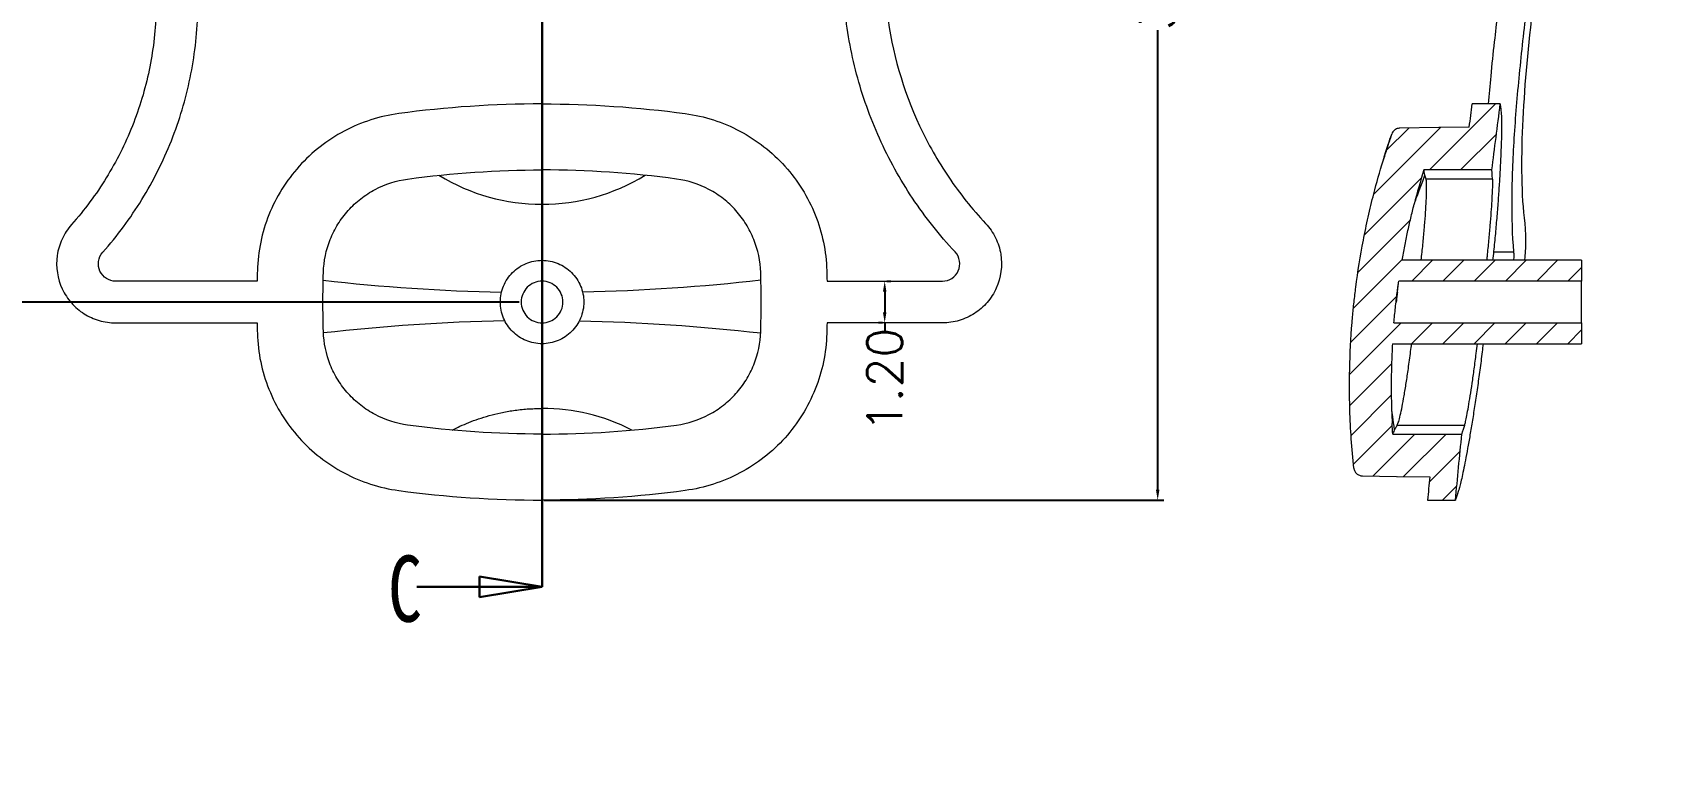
# Model space of a CAD drawing. Header units: inches. Extents: x 1631 to 3663, y 1126 to 1454.
# Drawn here: x 3436.96 to 3483.49, y 1156.67 to 1177.51 of the extents above; entities that cross this region are included whole.
import ezdxf

# ---------------------------------------------------------------- set-up
doc = ezdxf.new("R2010")
doc.units = ezdxf.units.IN
doc.header["$LTSCALE"] = 15
doc.linetypes.add('PHANTOM', pattern=[12.7, 6.35, -1.27, 1.27, -1.27, 1.27, -1.27])
doc.styles.add('SLDTEXTSTYLE0', font='TXT', dxfattribs={"width": 0.75})
doc.styles.get("Standard").update_dxf_attribs({"font": 'txt', "bigfont": 'gbcbig.shx'})
doc.dimstyles.new('1.5', dxfattribs={"dimtxt": 1, "dimasz": 0.3, "dimexe": 0.18, "dimexo": 0.0625, "dimgap": 0.09, "dimtad": 0, "dimzin": 0, "dimdsep": 46, "dimtxsty": 'Standard', "dimcen": 0, "dimclrd": 3, "dimclre": 3, "dimadec": 0, "dimazin": 2, "dimtfac": 1, "dimtofl": 0, "dimtmove": 0, "dimatfit": 3, "dimfxl": 1, "dimtolj": 1, "dimtzin": 0, "dimarcsym": 0})

# ---------------------------------------------------------------- blocks, each defined once
blk = doc.blocks.new('_CLOSED')
at = {"color": 0, "linetype": 'ByBlock', "lineweight": -2}
for p, q in [((-1, 0.166667), (0, 0)), ((-1, 0.166667), (-1, -0.166667)), ((0, 0), (-1, -0.166667)), ((0, 0), (-1, 0))]:
    blk.add_line(p, q, dxfattribs=at)
blk = doc.blocks.new('*D247')
at = {"color": 3, "lineweight": -2}
for p, q in [((3461.58, 1194.946), (3469.5, 1194.946)), ((3469.32, 1194.646), (3469.32, 1181.42)), ((3469.32, 1164.347), (3469.32, 1177.573)), ((3451.68, 1164.047), (3469.5, 1164.047))]:
    blk.add_line(p, q, dxfattribs=at)
at = {"color": 3}
for points in [[(3469.27, 1194.646), (3469.37, 1194.646), (3469.32, 1194.946)], [(3469.27, 1164.347), (3469.37, 1164.347), (3469.32, 1164.047)]]:
    blk.add_solid(points, dxfattribs=at)
at = {"layer": 'Defpoints', "color": 0}
for p in [(3461.518, 1194.946), (3469.32, 1194.946), (3451.618, 1164.047)]:
    blk.add_point(p, dxfattribs=at)
at = {"color": 0, "insert": (3469.32, 1179.496), "char_height": 1, "attachment_point": 5, "rotation": 90}
blk.add_mtext('\\A1;30.90', dxfattribs=at)
blk = doc.blocks.new('*D250')
at = {"color": 3, "lineweight": -2}
for p, q in [((3440.455, 1182.497), (3434.155, 1182.497)), ((3434.335, 1182.197), (3434.335, 1178.045)), ((3434.335, 1170.047), (3434.335, 1174.198)), ((3450.955, 1169.747), (3434.155, 1169.747))]:
    blk.add_line(p, q, dxfattribs=at)
at = {"color": 3}
for points in [[(3434.285, 1182.197), (3434.385, 1182.197), (3434.335, 1182.497)], [(3434.285, 1170.047), (3434.385, 1170.047), (3434.335, 1169.747)]]:
    blk.add_solid(points, dxfattribs=at)
at = {"layer": 'Defpoints', "color": 0}
for p in [(3440.518, 1182.497), (3434.335, 1169.747), (3451.018, 1169.747)]:
    blk.add_point(p, dxfattribs=at)
at = {"color": 0, "insert": (3434.335, 1176.122), "char_height": 1, "attachment_point": 5, "rotation": 90}
blk.add_mtext('\\A1;12.75', dxfattribs=at)
blk = doc.blocks.new('*D259')
at = {"color": 3, "lineweight": -2}
for p, q in [((3461.533, 1170.347), (3461.65, 1170.347)), ((3461.47, 1170.047), (3461.47, 1169.447)), ((3461.408, 1169.147), (3461.29, 1169.147)), ((3461.47, 1169.147), (3461.47, 1168.847))]:
    blk.add_line(p, q, dxfattribs=at)
at = {"color": 3}
for points in [[(3461.42, 1170.047), (3461.52, 1170.047), (3461.47, 1170.347)], [(3461.42, 1169.447), (3461.52, 1169.447), (3461.47, 1169.147)]]:
    blk.add_solid(points, dxfattribs=at)
at = {"layer": 'Defpoints', "color": 0}
for p in [(3461.47, 1170.347), (3461.47, 1169.147), (3461.47, 1169.147)]:
    blk.add_point(p, dxfattribs=at)
at = {"color": 0, "insert": (3461.47, 1167.507), "char_height": 1, "attachment_point": 5, "rotation": 90}
blk.add_mtext('\\A1;1.20', dxfattribs=at)

msp = doc.modelspace()

# ---------------------------------------------------------------- hatches: boundary and pattern name
at = {"linetype": 'Continuous', "lineweight": 0}
h = msp.add_hatch(dxfattribs=at)
h.set_pattern_fill('ANSI31', color=4, scale=0.2, style=0)
h.set_pattern_definition([(45, (-159.7005, 0), (-0.44901281, 0.44901281), [])])
edge = h.paths.add_edge_path(flags=0)
edge.add_spline(control_points=[(3475.533, 1172.86), (3475.476, 1172.638), (3475.369, 1172.194), (3475.183, 1171.299), (3475.075, 1170.623), (3475.017, 1170.171)], knot_values=[0.539206, 0.539206, 0.539206, 0.539206, 0.606223, 0.673232, 0.807254, 0.807254, 0.807254, 0.807254], weights=[1, 1, 1, 1, 1, 1], degree=3, periodic=0)
edge.add_spline(control_points=[(3475.017, 1170.171), (3474.998, 1170.03), (3474.965, 1169.747), (3474.936, 1169.464), (3474.924, 1169.323)], knot_values=[0.455129, 0.455129, 0.455129, 0.455129, 0.49722, 0.539214, 0.539214, 0.539214, 0.539214], weights=[1, 1, 1, 1, 1], degree=3, periodic=0)
edge.add_spline(control_points=[(3474.924, 1169.323), (3474.844, 1168.432), (3474.817, 1167.54), (3474.845, 1166.648)], knot_values=[0, 0, 0, 0, 1, 1, 1, 1], weights=[1, 1, 1, 1], degree=3, periodic=0)
edge.add_spline(control_points=[(3474.845, 1166.648), (3474.862, 1166.087), (3474.9, 1165.528), (3474.96, 1164.97)], knot_values=[0, 0, 0, 0, 1, 1, 1, 1], weights=[1, 1, 1, 1], degree=3, periodic=0)
edge.add_spline(control_points=[(3474.96, 1164.97), (3474.973, 1164.848), (3475.084, 1164.747), (3475.208, 1164.747)], knot_values=[0, 0, 0, 0, 1, 1, 1, 1], weights=[1, 1, 1, 1], degree=3, periodic=0)
edge.add_spline(control_points=[(3475.208, 1164.747), (3475.535, 1164.741), (3475.861, 1164.735), (3476.188, 1164.73)], knot_values=[0, 0, 0, 0, 1, 1, 1, 1], weights=[1, 1, 1, 1], degree=3, periodic=0)
edge.add_ellipse((3475.934, 1194.572), major_axis=(-26916.97, 468.206), ratio=0.001108184, start_angle=90.001644, end_angle=90.0036735)
edge.add_spline(control_points=[(3477.141, 1164.713), (3477.12, 1164.491), (3477.099, 1164.269), (3477.079, 1164.047)], knot_values=[0, 0, 0, 0, 0.006087, 0.006087, 0.006087, 0.006087], weights=[1, 1, 1, 1], degree=3, periodic=0)
edge.add_line((3477.079, 1164.047), (3477.882, 1164.047))
edge.add_spline(control_points=[(3477.882, 1164.047), (3477.94, 1164.669), (3478.001, 1165.302), (3478.066, 1165.947)], knot_values=[0, 0, 0, 0, 1, 1, 1, 1], weights=[1, 1, 1, 1], degree=3, periodic=0)
edge.add_line((3478.066, 1165.947), (3476.08, 1165.947))
edge.add_spline(control_points=[(3476.08, 1165.947), (3476.073, 1166.047), (3476.067, 1166.147), (3476.062, 1166.248)], knot_values=[0.000005, 0.000005, 0.000005, 0.000005, 0.000307, 0.000307, 0.000307, 0.000307], weights=[1, 1, 1, 1], degree=3, periodic=0)
edge.add_spline(control_points=[(3476.062, 1166.248), (3476.055, 1166.393), (3476.049, 1166.539), (3476.044, 1166.685)], knot_values=[0.143555, 0.143555, 0.143555, 0.143555, 0.189547, 0.189547, 0.189547, 0.189547], weights=[1, 1, 1, 1], degree=3, periodic=0)
edge.add_spline(control_points=[(3476.044, 1166.685), (3476.025, 1167.306), (3476.034, 1167.927), (3476.069, 1168.547)], knot_values=[0, 0, 0, 0, 1, 1, 1, 1], weights=[1, 1, 1, 1], degree=3, periodic=0)
edge.add_line((3476.069, 1168.547), (3481.508, 1168.547))
edge.add_line((3481.508, 1168.547), (3481.508, 1169.147))
edge.add_line((3481.508, 1169.147), (3476.113, 1169.147))
edge.add_spline(control_points=[(3476.113, 1169.147), (3476.138, 1169.438), (3476.169, 1169.728), (3476.207, 1170.018)], knot_values=[0, 0, 0, 0, 1, 1, 1, 1], weights=[1, 1, 1, 1], degree=3, periodic=0)
edge.add_spline(control_points=[(3476.207, 1170.018), (3476.221, 1170.128), (3476.236, 1170.237), (3476.252, 1170.347)], knot_values=[0, 0, 0, 0, 1, 1, 1, 1], weights=[1, 1, 1, 1], degree=3, periodic=0)
edge.add_line((3476.252, 1170.347), (3481.508, 1170.347))
edge.add_line((3481.508, 1170.347), (3481.508, 1170.947))
edge.add_line((3481.508, 1170.947), (3476.348, 1170.947))
edge.add_spline(control_points=[(3476.348, 1170.947), (3476.442, 1171.49), (3476.558, 1172.028), (3476.695, 1172.561)], knot_values=[0, 0, 0, 0, 1, 1, 1, 1], weights=[1, 1, 1, 1], degree=3, periodic=0)
edge.add_spline(control_points=[(3476.695, 1172.561), (3476.78, 1172.892), (3476.873, 1173.22), (3476.974, 1173.547)], knot_values=[0, 0, 0, 0, 1, 1, 1, 1], weights=[1, 1, 1, 1], degree=3, periodic=0)
edge.add_line((3476.974, 1173.547), (3478.93, 1173.547))
edge.add_spline(control_points=[(3478.93, 1173.547), (3479.007, 1174.162), (3479.087, 1174.795), (3479.171, 1175.447)], knot_values=[0, 0, 0, 0, 1, 1, 1, 1], weights=[1, 1, 1, 1], degree=3, periodic=0)
edge.add_line((3479.171, 1175.447), (3478.364, 1175.447))
edge.add_spline(control_points=[(3478.364, 1175.447), (3478.336, 1175.225), (3478.307, 1175.003), (3478.279, 1174.782)], knot_values=[0, 0, 0, 0, 0.005914, 0.005914, 0.005914, 0.005914], weights=[1, 1, 1, 1], degree=3, periodic=0)
edge.add_spline(control_points=[(3478.279, 1174.782), (3477.991, 1174.777), (3477.703, 1174.772), (3477.415, 1174.766)], knot_values=[0, 0, 0, 0, 1, 1, 1, 1], weights=[1, 1, 1, 1], degree=3, periodic=0)
edge.add_spline(control_points=[(3477.415, 1174.766), (3477.411, 1174.766), (3477.407, 1174.766), (3477.403, 1174.766)], knot_values=[0, 0, 0, 0, 1, 1, 1, 1], weights=[1, 1, 1, 1], degree=3, periodic=0)
edge.add_spline(control_points=[(3477.403, 1174.766), (3477.03, 1174.76), (3476.658, 1174.753), (3476.285, 1174.747)], knot_values=[0, 0, 0, 0, 1, 1, 1, 1], weights=[1, 1, 1, 1], degree=3, periodic=0)
edge.add_spline(control_points=[(3476.285, 1174.747), (3476.179, 1174.747), (3476.084, 1174.679), (3476.049, 1174.579)], knot_values=[0, 0, 0, 0, 1, 1, 1, 1], weights=[1, 1, 1, 1], degree=3, periodic=0)
edge.add_spline(control_points=[(3476.049, 1174.579), (3476.015, 1174.479), (3475.929, 1174.224), (3475.748, 1173.653), (3475.615, 1173.178), (3475.533, 1172.86)], knot_values=[0.807089, 0.807089, 0.807089, 0.807089, 0.837876, 0.886069, 0.982449, 0.982449, 0.982449, 0.982449], weights=[1, 1, 1, 1, 1, 1], degree=3, periodic=0)

# ---------------------------------------------------------------- linework, layer by layer
at = {"color": 1, "linetype": 'PHANTOM', "lineweight": 30}
msp.add_line((3451.618, 1197.77), (3451.618, 1161.551), dxfattribs=at)
at = {"color": 7, "linetype": 'Continuous', "lineweight": 15}
for p, q in [((3479.171, 1175.447), (3478.364, 1175.447)), ((3476.049, 1174.578), (3476.049, 1174.579)), ((3477.403, 1174.766), (3476.285, 1174.747)), ((3477.415, 1174.766), (3477.403, 1174.766)), ((3478.279, 1174.782), (3477.415, 1174.766)), ((3476.974, 1173.546), (3476.974, 1173.547)), ((3478.93, 1173.547), (3476.974, 1173.547)), ((3478.951, 1173.286), (3477.035, 1173.286)), ((3476.701, 1172.577), (3476.695, 1172.561)), ((3481.508, 1170.947), (3476.348, 1170.947)), ((3481.508, 1170.947), (3481.508, 1170.347)), ((3481.508, 1170.347), (3476.252, 1170.347)), ((3476.113, 1169.147), (3481.508, 1169.147)), ((3481.508, 1169.147), (3481.508, 1168.547)), ((3476.069, 1168.547), (3481.508, 1168.547)), ((3476.044, 1166.685), (3476.047, 1166.666)), ((3476.208, 1166.207), (3478.147, 1166.207)), ((3476.08, 1165.947), (3476.081, 1165.949)), ((3476.08, 1165.947), (3478.066, 1165.947)), ((3476.08, 1165.947), (3476.08, 1165.947)), ((3475.208, 1164.747), (3476.188, 1164.73)), ((3476.188, 1164.73), (3477.141, 1164.713)), ((3476.201, 1164.729), (3477.141, 1164.713)), ((3477.079, 1164.047), (3477.882, 1164.047))]:
    msp.add_line(p, q, dxfattribs=at)
at = {"color": 8, "linetype": 'Continuous', "lineweight": 15}
msp.add_line((3478.976, 1171.188), (3479.562, 1171.188), dxfattribs=at)
at = {"color": 7, "linetype": 'Continuous', "lineweight": 30}
msp.add_line((3448.018, 1161.551), (3451.618, 1161.551), dxfattribs=at)
at = {"color": 7, "linetype": 'Continuous', "lineweight": 15}
for points, knots in [([(3463.494, 1171.188), (3463.042, 1171.673), (3462.635, 1172.188), (3461.91, 1173.277), (3461.591, 1173.853), (3461.048, 1175.061), (3460.83, 1175.678), (3460.496, 1176.937), (3460.38, 1177.579), (3460.318, 1178.235)], [0, 0, 0, 0, 0.25, 0.25, 0.5, 0.5, 0.75, 0.75, 1, 1, 1, 1]), ([(3479.562, 1171.188), (3479.521, 1171.673), (3479.506, 1172.188), (3479.513, 1173.277), (3479.536, 1173.853), (3479.611, 1175.061), (3479.662, 1175.678), (3479.785, 1176.937), (3479.857, 1177.579), (3479.938, 1178.235)], [0, 0, 0, 0, 0.25, 0.25, 0.5, 0.5, 0.75, 0.75, 1, 1, 1, 1]), ([(3440.518, 1178.067), (3440.499, 1177.508), (3440.432, 1176.958), (3440.262, 1176.144), (3440.194, 1175.875), (3440.033, 1175.34), (3439.94, 1175.074), (3439.629, 1174.291), (3439.378, 1173.794), (3438.941, 1173.084), (3438.785, 1172.853), (3438.452, 1172.404), (3438.274, 1172.185), (3438.088, 1171.975)], [0, 0, 0, 0, 0.25, 0.25, 0.375, 0.375, 0.5, 0.5, 0.75, 0.75, 0.875, 0.875, 1, 1, 1, 1]), ([(3438.985, 1171.179), (3439.407, 1171.654), (3439.781, 1172.16), (3440.275, 1172.963), (3440.428, 1173.238), (3440.711, 1173.803), (3440.842, 1174.094), (3441.192, 1174.978), (3441.371, 1175.579), (3441.624, 1176.807), (3441.699, 1177.436), (3441.718, 1178.068)], [0, 0, 0, 0, 0.25, 0.25, 0.375, 0.375, 0.5, 0.5, 0.75, 0.75, 1, 1, 1, 1]), ([(3461.543, 1178.066), (3461.682, 1176.936), (3461.991, 1175.854), (3462.715, 1174.3), (3462.996, 1173.805), (3463.629, 1172.868), (3463.981, 1172.425), (3464.371, 1172.007)], [0, 0, 0, 0, 0.5, 0.5, 0.75, 0.75, 1, 1, 1, 1]), ([(3478.833, 1175.447), (3478.856, 1175.713), (3478.907, 1176.3), (3478.998, 1177.171), (3479.07, 1177.776), (3479.103, 1178.047)], [0, 0, 0, 0, 0.3143072, 0.6927768, 1, 1, 1, 1]), ([(3480.083, 1178.066), (3479.951, 1176.936), (3479.855, 1175.854), (3479.786, 1174.3), (3479.777, 1173.805), (3479.795, 1172.868), (3479.821, 1172.425), (3479.872, 1172.007)], [0, 0, 0, 0, 0.5, 0.5, 0.75, 0.75, 1, 1, 1, 1]), ([(3451.618, 1173.547), (3451.618, 1173.922), (3451.618, 1174.555), (3451.618, 1175.189), (3451.618, 1175.447)], [0.61534803, 0.61534803, 0.61534803, 0.61534803, 0.62539126, 0.63227921, 0.63227921, 0.63227921, 0.63227921]), ([(3478.93, 1173.547), (3478.969, 1173.859), (3479.049, 1174.492), (3479.13, 1175.126), (3479.171, 1175.447)], [0, 0, 0, 0, 0.492654, 1, 1, 1, 1]), ([(3447.498, 1175.169), (3447.222, 1175.132), (3446.954, 1175.071), (3446.431, 1174.903), (3446.176, 1174.796), (3445.685, 1174.536), (3445.454, 1174.386), (3445.021, 1174.048), (3444.817, 1173.858), (3444.447, 1173.446), (3444.283, 1173.227), (3443.993, 1172.761), (3443.867, 1172.512), (3443.662, 1172), (3443.583, 1171.738), (3443.472, 1171.202), (3443.439, 1170.926), (3443.431, 1170.65)], [0, 0, 0, 0, 0.125, 0.125, 0.25, 0.25, 0.375, 0.375, 0.5, 0.5, 0.625, 0.625, 0.75, 0.75, 0.875, 0.875, 1, 1, 1, 1]), ([(3455.737, 1175.169), (3456.013, 1175.132), (3456.281, 1175.071), (3456.804, 1174.903), (3457.06, 1174.796), (3457.551, 1174.536), (3457.781, 1174.386), (3458.214, 1174.048), (3458.418, 1173.858), (3458.788, 1173.446), (3458.953, 1173.227), (3459.242, 1172.761), (3459.368, 1172.512), (3459.573, 1172), (3459.652, 1171.738), (3459.763, 1171.202), (3459.796, 1170.926), (3459.804, 1170.65)], [0, 0, 0, 0, 0.125, 0.125, 0.25, 0.25, 0.375, 0.375, 0.5, 0.5, 0.625, 0.625, 0.75, 0.75, 0.875, 0.875, 1, 1, 1, 1]), ([(3479.197, 1175.169), (3479.2, 1175.14), (3479.206, 1175.081), (3479.209, 1174.92), (3479.208, 1174.709), (3479.202, 1174.443), (3479.191, 1174.128), (3479.176, 1173.768), (3479.154, 1173.367), (3479.127, 1172.931), (3479.093, 1172.465), (3479.052, 1171.974), (3479.006, 1171.467), (3478.969, 1171.12), (3478.951, 1170.947)], [0, 0, 0, 0, 0.0832608, 0.1667868, 0.2500473, 0.3333098, 0.4168381, 0.5001005, 0.5833264, 0.6668178, 0.7500445, 0.8333125, 0.9168449, 1, 1, 1, 1]), ([(3475.533, 1172.86), (3475.615, 1173.178), (3475.748, 1173.653), (3475.929, 1174.224), (3476.015, 1174.479), (3476.049, 1174.579)], [0.8072334, 0.8072334, 0.8072334, 0.8072334, 0.9036128, 0.9518064, 0.9825935, 0.9825935, 0.9825935, 0.9825935]), ([(3476.049, 1174.578), (3476.032, 1174.528), (3475.993, 1174.416), (3475.933, 1174.234), (3475.869, 1174.035), (3475.828, 1173.903), (3475.807, 1173.836)], [0, 0, 0, 0, 0.203101, 0.456942, 0.723363, 1, 1, 1, 1]), ([(3476.285, 1174.747), (3476.268, 1174.746), (3476.234, 1174.744), (3476.184, 1174.728), (3476.132, 1174.698), (3476.08, 1174.65), (3476.059, 1174.602), (3476.049, 1174.579)], [0, 0, 0, 0, 0.167881, 0.332085, 0.499966, 0.749983, 1, 1, 1, 1]), ([(3451.618, 1172.561), (3451.617, 1172.642), (3451.617, 1172.807), (3451.616, 1173.056), (3451.616, 1173.304), (3451.617, 1173.468), (3451.618, 1173.547)], [0, 0, 0, 0, 0.2438642, 0.5003113, 0.7573838, 1, 1, 1, 1]), ([(3445.33, 1170.594), (3445.34, 1170.924), (3445.406, 1171.244), (3445.59, 1171.704), (3445.664, 1171.849), (3445.836, 1172.127), (3445.935, 1172.259), (3446.155, 1172.505), (3446.275, 1172.617), (3446.533, 1172.818), (3446.672, 1172.909), (3447.11, 1173.14), (3447.424, 1173.242), (3447.753, 1173.286)], [0, 0, 0, 0, 0.25, 0.25, 0.375, 0.375, 0.5, 0.5, 0.625, 0.625, 0.75, 0.75, 1, 1, 1, 1]), ([(3457.905, 1170.594), (3457.895, 1170.924), (3457.829, 1171.244), (3457.645, 1171.704), (3457.571, 1171.849), (3457.399, 1172.127), (3457.3, 1172.259), (3457.08, 1172.505), (3456.96, 1172.617), (3456.702, 1172.818), (3456.563, 1172.909), (3456.126, 1173.14), (3455.811, 1173.242), (3455.482, 1173.286)], [0, 0, 0, 0, 0.25, 0.25, 0.375, 0.375, 0.5, 0.5, 0.625, 0.625, 0.75, 0.75, 1, 1, 1, 1]), ([(3476.895, 1170.947), (3476.9, 1170.985), (3476.923, 1171.18), (3476.956, 1171.519), (3476.995, 1171.947), (3477.024, 1172.333), (3477.044, 1172.667), (3477.054, 1172.94), (3477.054, 1173.142), (3477.046, 1173.246), (3477.037, 1173.278), (3477.035, 1173.286)], [0, 0, 0, 0, 0.0324964, 0.16467, 0.2968883, 0.4291024, 0.5605609, 0.692017, 0.8227497, 0.9534811, 1, 1, 1, 1]), ([(3477.035, 1173.286), (3477.028, 1173.306), (3477.016, 1173.345), (3477.009, 1173.378), (3477.005, 1173.394)], [0, 0, 0, 0, 0.500442, 1, 1, 1, 1]), ([(3478.786, 1170.947), (3478.79, 1170.985), (3478.812, 1171.181), (3478.845, 1171.52), (3478.883, 1171.948), (3478.913, 1172.335), (3478.935, 1172.669), (3478.949, 1172.942), (3478.956, 1173.144), (3478.955, 1173.246), (3478.952, 1173.278), (3478.951, 1173.286)], [0, 0, 0, 0, 0.0326719, 0.1649575, 0.2972812, 0.4296015, 0.5612805, 0.692958, 0.8241039, 0.9552498, 1, 1, 1, 1]), ([(3475.017, 1170.171), (3475.075, 1170.623), (3475.183, 1171.299), (3475.369, 1172.194), (3475.476, 1172.638), (3475.533, 1172.86)], [0.5391858, 0.5391858, 0.5391858, 0.5391858, 0.6732073, 0.7402165, 0.8072334, 0.8072334, 0.8072334, 0.8072334]), ([(3451.618, 1170.947), (3451.618, 1171.063), (3451.618, 1171.392), (3451.618, 1171.931), (3451.618, 1172.352), (3451.618, 1172.561)], [0.6364942, 0.6364942, 0.6364942, 0.6364942, 0.6732073, 0.7402165, 0.8072224, 0.8072224, 0.8072224, 0.8072224]), ([(3476.348, 1170.947), (3476.372, 1171.082), (3476.421, 1171.353), (3476.504, 1171.758), (3476.595, 1172.161), (3476.662, 1172.428), (3476.695, 1172.561)], [0, 0, 0, 0, 0.250272, 0.500298, 0.750176, 1, 1, 1, 1]), ([(3438.088, 1171.975), (3437.977, 1171.85), (3437.887, 1171.712), (3437.746, 1171.408), (3437.699, 1171.248), (3437.63, 1170.754), (3437.684, 1170.415), (3437.89, 1169.977), (3437.98, 1169.841), (3438.191, 1169.602), (3438.315, 1169.497), (3438.583, 1169.326), (3438.729, 1169.26), (3439.038, 1169.17), (3439.196, 1169.147), (3439.36, 1169.147)], [0, 0, 0, 0, 0.125, 0.125, 0.25, 0.25, 0.5, 0.5, 0.625, 0.625, 0.75, 0.75, 0.875, 0.875, 1, 1, 1, 1]), ([(3464.371, 1172.007), (3464.486, 1171.884), (3464.581, 1171.747), (3464.729, 1171.445), (3464.78, 1171.285), (3464.861, 1170.789), (3464.813, 1170.446), (3464.612, 1170), (3464.523, 1169.86), (3464.312, 1169.615), (3464.187, 1169.507), (3463.917, 1169.332), (3463.768, 1169.263), (3463.455, 1169.17), (3463.295, 1169.147), (3463.129, 1169.147)], [0, 0, 0, 0, 0.125, 0.125, 0.25, 0.25, 0.5, 0.5, 0.625, 0.625, 0.75, 0.75, 0.875, 0.875, 1, 1, 1, 1]), ([(3479.872, 1172.007), (3479.879, 1171.937), (3479.893, 1171.796), (3479.9, 1171.551), (3479.894, 1171.29), (3479.883, 1171.085), (3479.869, 1170.97), (3479.866, 1170.947)], [0, 0, 0, 0, 0.235208, 0.470394, 0.705686, 0.940986, 1, 1, 1, 1]), ([(3439.359, 1170.347), (3439.263, 1170.347), (3439.17, 1170.374), (3439.012, 1170.475), (3438.946, 1170.549), (3438.866, 1170.721), (3438.85, 1170.82), (3438.877, 1171.013), (3438.92, 1171.105), (3438.985, 1171.179)], [0, 0, 0, 0, 0.25, 0.25, 0.5, 0.5, 0.75, 0.75, 1, 1, 1, 1]), ([(3450.418, 1169.747), (3450.418, 1169.904), (3450.449, 1170.061), (3450.569, 1170.351), (3450.658, 1170.484), (3450.88, 1170.706), (3451.013, 1170.795), (3451.303, 1170.916), (3451.46, 1170.947), (3451.775, 1170.947), (3451.932, 1170.916), (3452.222, 1170.795), (3452.355, 1170.706), (3452.577, 1170.484), (3452.666, 1170.351), (3452.786, 1170.061), (3452.818, 1169.904), (3452.818, 1169.747)], [0, 0, 0, 0, 0.125, 0.125, 0.25, 0.25, 0.375, 0.375, 0.5, 0.5, 0.625, 0.625, 0.75, 0.75, 0.875, 0.875, 1, 1, 1, 1]), ([(3463.129, 1170.347), (3463.226, 1170.347), (3463.321, 1170.375), (3463.48, 1170.479), (3463.546, 1170.555), (3463.625, 1170.73), (3463.638, 1170.829), (3463.607, 1171.025), (3463.562, 1171.116), (3463.494, 1171.188)], [0, 0, 0, 0, 0.25, 0.25, 0.5, 0.5, 0.75, 0.75, 1, 1, 1, 1]), ([(3479.561, 1170.947), (3479.564, 1170.994), (3479.569, 1171.083), (3479.565, 1171.154), (3479.562, 1171.188)], [0, 0, 0, 0, 0.526403, 1, 1, 1, 1]), ([(3452.218, 1169.747), (3452.218, 1169.904), (3452.153, 1170.06), (3451.931, 1170.282), (3451.775, 1170.347), (3451.46, 1170.347), (3451.304, 1170.282), (3451.082, 1170.06), (3451.018, 1169.904), (3451.018, 1169.747)], [0, 0, 0, 0, 0.25, 0.25, 0.5, 0.5, 0.75, 0.75, 1, 1, 1, 1]), ([(3457.918, 1169.747), (3457.917, 1169.888), (3457.916, 1170.17), (3457.909, 1170.453), (3457.905, 1170.594)], [0, 0, 0, 0, 0.4999879, 1, 1, 1, 1]), ([(3476.207, 1170.018), (3476.214, 1170.073), (3476.228, 1170.183), (3476.244, 1170.292), (3476.252, 1170.347)], [0, 0, 0, 0, 0.499842, 1, 1, 1, 1]), ([(3476.211, 1170.021), (3476.217, 1170.072), (3476.229, 1170.171), (3476.241, 1170.267), (3476.245, 1170.297), (3476.247, 1170.309)], [0, 0, 0, 0, 0.400397, 0.774019, 1, 1, 1, 1]), ([(3481.508, 1169.747), (3481.508, 1169.904), (3481.508, 1170.06), (3481.508, 1170.282), (3481.508, 1170.347), (3481.508, 1170.347)], [0, 0, 0, 0, 0.5, 0.5, 1, 1, 1, 1]), ([(3451.618, 1169.147), (3451.618, 1169.303), (3451.618, 1169.594), (3451.618, 1169.884), (3451.618, 1170.018)], [0.44787555, 0.44787555, 0.44787555, 0.44787555, 0.49709454, 0.53918846, 0.53918846, 0.53918846, 0.53918846]), ([(3474.924, 1169.323), (3474.936, 1169.464), (3474.965, 1169.747), (3474.998, 1170.03), (3475.017, 1170.171)], [0.45510082, 0.45510082, 0.45510082, 0.45510082, 0.49709454, 0.53918578, 0.53918578, 0.53918578, 0.53918578]), ([(3476.113, 1169.147), (3476.126, 1169.292), (3476.153, 1169.583), (3476.189, 1169.873), (3476.207, 1170.018)], [0, 0, 0, 0, 0.499831, 1, 1, 1, 1]), ([(3476.211, 1170.021), (3476.209, 1169.999), (3476.203, 1169.956), (3476.195, 1169.888), (3476.187, 1169.818), (3476.182, 1169.771), (3476.179, 1169.747)], [0, 0, 0, 0, 0.252159, 0.500784, 0.748777, 1, 1, 1, 1]), ([(3452.818, 1169.747), (3452.818, 1169.59), (3452.786, 1169.433), (3452.666, 1169.142), (3452.577, 1169.009), (3452.355, 1168.787), (3452.222, 1168.698), (3451.932, 1168.578), (3451.775, 1168.547), (3451.46, 1168.547), (3451.303, 1168.578), (3451.013, 1168.698), (3450.88, 1168.787), (3450.658, 1169.009), (3450.569, 1169.142), (3450.449, 1169.433), (3450.418, 1169.59), (3450.418, 1169.747)], [0, 0, 0, 0, 0.125, 0.125, 0.25, 0.25, 0.375, 0.375, 0.5, 0.5, 0.625, 0.625, 0.75, 0.75, 0.875, 0.875, 1, 1, 1, 1]), ([(3451.018, 1169.747), (3451.018, 1169.59), (3451.082, 1169.434), (3451.304, 1169.211), (3451.46, 1169.147), (3451.775, 1169.147), (3451.931, 1169.211), (3452.153, 1169.434), (3452.218, 1169.59), (3452.218, 1169.747)], [0, 0, 0, 0, 0.25, 0.25, 0.5, 0.5, 0.75, 0.75, 1, 1, 1, 1]), ([(3457.905, 1168.9), (3457.909, 1169.041), (3457.916, 1169.323), (3457.917, 1169.606), (3457.918, 1169.747)], [0, 0, 0, 0, 0.4999716, 1, 1, 1, 1]), ([(3481.508, 1169.147), (3481.508, 1169.147), (3481.508, 1169.211), (3481.508, 1169.434), (3481.508, 1169.59), (3481.508, 1169.747)], [0, 0, 0, 0, 0.5, 0.5, 1, 1, 1, 1]), ([(3447.753, 1166.207), (3447.423, 1166.252), (3447.11, 1166.353), (3446.671, 1166.585), (3446.534, 1166.675), (3446.276, 1166.876), (3446.155, 1166.989), (3445.935, 1167.234), (3445.837, 1167.364), (3445.665, 1167.641), (3445.59, 1167.789), (3445.407, 1168.246), (3445.34, 1168.569), (3445.33, 1168.9)], [0, 0, 0, 0, 0.25, 0.25, 0.375, 0.375, 0.5, 0.5, 0.625, 0.625, 0.75, 0.75, 1, 1, 1, 1]), ([(3455.482, 1166.207), (3455.812, 1166.252), (3456.125, 1166.353), (3456.564, 1166.585), (3456.701, 1166.675), (3456.959, 1166.876), (3457.08, 1166.989), (3457.3, 1167.234), (3457.398, 1167.364), (3457.57, 1167.641), (3457.645, 1167.789), (3457.828, 1168.246), (3457.895, 1168.569), (3457.905, 1168.9)], [0, 0, 0, 0, 0.25, 0.25, 0.375, 0.375, 0.5, 0.5, 0.625, 0.625, 0.75, 0.75, 1, 1, 1, 1]), ([(3443.431, 1168.844), (3443.447, 1168.288), (3443.559, 1167.75), (3443.868, 1166.979), (3443.992, 1166.734), (3444.281, 1166.27), (3444.446, 1166.048), (3444.816, 1165.636), (3445.017, 1165.449), (3445.448, 1165.111), (3445.682, 1164.96), (3446.171, 1164.7), (3446.425, 1164.593), (3446.949, 1164.424), (3447.221, 1164.362), (3447.498, 1164.324)], [0, 0, 0, 0, 0.25, 0.25, 0.375, 0.375, 0.5, 0.5, 0.625, 0.625, 0.75, 0.75, 0.875, 0.875, 1, 1, 1, 1]), ([(3451.618, 1166.685), (3451.618, 1166.896), (3451.618, 1167.318), (3451.618, 1167.938), (3451.618, 1168.348), (3451.618, 1168.547)], [0.1895469, 0.1895469, 0.1895469, 0.1895469, 0.2559327, 0.3223205, 0.3849162, 0.3849162, 0.3849162, 0.3849162]), ([(3459.804, 1168.844), (3459.788, 1168.288), (3459.676, 1167.75), (3459.367, 1166.979), (3459.243, 1166.734), (3458.954, 1166.27), (3458.789, 1166.048), (3458.419, 1165.636), (3458.219, 1165.449), (3457.787, 1165.111), (3457.553, 1164.96), (3457.064, 1164.7), (3456.81, 1164.593), (3456.286, 1164.424), (3456.014, 1164.362), (3455.737, 1164.324)], [0, 0, 0, 0, 0.25, 0.25, 0.375, 0.375, 0.5, 0.5, 0.625, 0.625, 0.75, 0.75, 0.875, 0.875, 1, 1, 1, 1]), ([(3476.069, 1168.547), (3476.061, 1168.392), (3476.045, 1168.082), (3476.035, 1167.617), (3476.033, 1167.151), (3476.04, 1166.84), (3476.044, 1166.685)], [0, 0, 0, 0, 0.249965, 0.499871, 0.749842, 1, 1, 1, 1]), ([(3476.208, 1166.207), (3476.222, 1166.236), (3476.248, 1166.294), (3476.295, 1166.478), (3476.348, 1166.729), (3476.405, 1167.044), (3476.465, 1167.415), (3476.529, 1167.843), (3476.581, 1168.228), (3476.611, 1168.473), (3476.62, 1168.547)], [0, 0, 0, 0, 0.1318687, 0.2637402, 0.3955814, 0.5274264, 0.6598329, 0.7922406, 0.9370068, 1, 1, 1, 1]), ([(3478.678, 1168.547), (3478.668, 1168.469), (3478.638, 1168.213), (3478.583, 1167.789), (3478.513, 1167.282), (3478.441, 1166.797), (3478.369, 1166.34), (3478.298, 1165.916), (3478.231, 1165.531), (3478.168, 1165.19), (3478.11, 1164.897), (3478.06, 1164.659), (3478.017, 1164.476), (3477.989, 1164.372), (3477.977, 1164.335), (3477.973, 1164.324)], [0, 0, 0, 0, 0.0371117, 0.1217401, 0.2061004, 0.2904437, 0.3750543, 0.4593968, 0.5439653, 0.6288052, 0.7133688, 0.7973312, 0.8815661, 0.9655238, 1, 1, 1, 1]), ([(3478.147, 1166.207), (3478.156, 1166.236), (3478.172, 1166.294), (3478.21, 1166.476), (3478.254, 1166.724), (3478.306, 1167.036), (3478.362, 1167.404), (3478.42, 1167.819), (3478.472, 1168.204), (3478.502, 1168.454), (3478.513, 1168.547)], [0, 0, 0, 0, 0.131134, 0.262273, 0.393362, 0.524457, 0.656443, 0.788432, 0.921376, 1, 1, 1, 1]), ([(3449.032, 1166.063), (3449.107, 1166.1), (3449.264, 1166.178), (3449.516, 1166.285), (3449.795, 1166.39), (3450.102, 1166.485), (3450.438, 1166.568), (3450.804, 1166.632), (3451.2, 1166.677), (3451.475, 1166.682), (3451.618, 1166.685)], [0, 0, 0, 0, 0.093553, 0.1958, 0.306694, 0.426311, 0.554896, 0.692887, 0.84095, 1, 1, 1, 1]), ([(3451.624, 1165.947), (3451.621, 1166.07), (3451.616, 1166.254), (3451.617, 1166.501), (3451.617, 1166.624), (3451.618, 1166.685)], [0, 0, 0, 0, 0.499326, 0.750702, 1, 1, 1, 1]), ([(3476.132, 1166.063), (3476.138, 1166.076), (3476.151, 1166.104), (3476.176, 1166.152), (3476.198, 1166.189), (3476.208, 1166.207)], [0, 0, 0, 0, 0.340554, 0.673867, 1, 1, 1, 1]), ([(3477.882, 1164.047), (3477.912, 1164.361), (3477.971, 1164.994), (3478.034, 1165.627), (3478.066, 1165.947)], [0, 0, 0, 0, 0.495515, 1, 1, 1, 1]), ([(3474.96, 1164.971), (3474.962, 1164.956), (3474.967, 1164.926), (3474.99, 1164.869), (3475.037, 1164.807), (3475.103, 1164.767), (3475.162, 1164.749), (3475.193, 1164.748), (3475.208, 1164.747)], [0, 0, 0, 0, 0.125365, 0.250584, 0.49991, 0.749243, 0.874244, 1, 1, 1, 1])]:
    msp.add_open_spline(points, degree=3, knots=knots, dxfattribs=at)
for points in [[(3451.618, 1175.447), (3450.238, 1175.447), (3448.865, 1175.354), (3447.498, 1175.169)], [(3451.618, 1175.447), (3452.997, 1175.447), (3454.37, 1175.354), (3455.737, 1175.169)], [(3478.279, 1174.782), (3478.307, 1175.003), (3478.336, 1175.225), (3478.364, 1175.447)], [(3478.279, 1174.782), (3478.307, 1175.003), (3478.336, 1175.225), (3478.364, 1175.447)], [(3479.171, 1175.447), (3479.171, 1175.447), (3479.172, 1175.354), (3479.197, 1175.169)], [(3447.753, 1173.286), (3449.035, 1173.46), (3450.324, 1173.547), (3451.618, 1173.547)], [(3455.482, 1173.286), (3454.2, 1173.46), (3452.912, 1173.547), (3451.618, 1173.547)], [(3476.974, 1173.547), (3476.873, 1173.22), (3476.78, 1172.892), (3476.695, 1172.561)], [(3477.005, 1173.394), (3476.989, 1173.479), (3476.978, 1173.528), (3476.975, 1173.542)], [(3478.951, 1173.286), (3478.931, 1173.46), (3478.93, 1173.547), (3478.93, 1173.547)], [(3448.654, 1173.394), (3449.584, 1172.833), (3450.575, 1172.561), (3451.618, 1172.561)], [(3451.618, 1172.561), (3452.66, 1172.561), (3453.651, 1172.833), (3454.581, 1173.394)], [(3443.423, 1170.347), (3442.056, 1170.347), (3440.698, 1170.347), (3439.359, 1170.347)], [(3443.431, 1170.65), (3443.428, 1170.549), (3443.425, 1170.448), (3443.423, 1170.347)], [(3445.33, 1168.9), (3445.313, 1169.464), (3445.313, 1170.029), (3445.33, 1170.594)], [(3445.324, 1170.375), (3447.013, 1170.184), (3448.729, 1170.067), (3450.452, 1170.031)], [(3451.618, 1170.018), (3451.618, 1170.128), (3451.618, 1170.237), (3451.618, 1170.347)], [(3457.911, 1170.375), (3456.222, 1170.184), (3454.506, 1170.067), (3452.784, 1170.031)], [(3459.804, 1170.65), (3459.807, 1170.549), (3459.81, 1170.448), (3459.812, 1170.347)], [(3459.812, 1170.347), (3460.925, 1170.347), (3462.032, 1170.347), (3463.129, 1170.347)], [(3476.211, 1170.021), (3476.208, 1170.019), (3476.207, 1170.018), (3476.207, 1170.018)], [(3439.36, 1169.147), (3440.699, 1169.147), (3442.056, 1169.147), (3443.423, 1169.147)], [(3443.423, 1169.147), (3443.425, 1169.046), (3443.428, 1168.945), (3443.431, 1168.844)], [(3450.547, 1169.205), (3448.795, 1169.17), (3447.049, 1169.052), (3445.332, 1168.857)], [(3452.688, 1169.205), (3454.44, 1169.17), (3456.186, 1169.052), (3457.904, 1168.857)], [(3459.812, 1169.147), (3459.81, 1169.046), (3459.807, 1168.945), (3459.804, 1168.844)], [(3463.129, 1169.147), (3462.032, 1169.147), (3460.925, 1169.147), (3459.812, 1169.147)], [(3474.845, 1166.648), (3474.817, 1167.54), (3474.844, 1168.432), (3474.924, 1169.323)], [(3454.198, 1166.063), (3453.382, 1166.482), (3452.52, 1166.686), (3451.618, 1166.685)], [(3474.96, 1164.97), (3474.9, 1165.528), (3474.862, 1166.087), (3474.845, 1166.648)], [(3476.044, 1166.685), (3476.049, 1166.539), (3476.055, 1166.393), (3476.062, 1166.248)], [(3451.618, 1165.947), (3450.323, 1165.947), (3449.035, 1166.034), (3447.753, 1166.207)], [(3451.618, 1165.947), (3452.912, 1165.947), (3454.2, 1166.034), (3455.482, 1166.207)], [(3476.08, 1165.947), (3476.073, 1166.047), (3476.067, 1166.147), (3476.062, 1166.248)], [(3478.066, 1165.947), (3478.066, 1165.947), (3478.087, 1166.034), (3478.147, 1166.207)], [(3451.618, 1164.047), (3451.618, 1164.678), (3451.618, 1165.311), (3451.618, 1165.947)], [(3476.083, 1165.955), (3476.09, 1165.969), (3476.107, 1166.005), (3476.132, 1166.063)], [(3477.141, 1164.713), (3477.12, 1164.491), (3477.099, 1164.269), (3477.079, 1164.047)], [(3447.498, 1164.324), (3448.864, 1164.139), (3450.238, 1164.047), (3451.618, 1164.047)], [(3455.737, 1164.324), (3454.371, 1164.139), (3452.998, 1164.047), (3451.618, 1164.047)], [(3477.973, 1164.324), (3477.905, 1164.139), (3477.882, 1164.047), (3477.882, 1164.047)]]:
    msp.add_open_spline(points, degree=3, dxfattribs=at)
at = {"color": 8, "linetype": 'Continuous', "lineweight": 15}
for points in [[(3476.704, 1172.584), (3476.732, 1172.66), (3476.832, 1172.926), (3477.005, 1173.394)], [(3476.132, 1166.063), (3476.088, 1166.377), (3476.061, 1166.57), (3476.05, 1166.647)]]:
    msp.add_open_spline(points, degree=3, dxfattribs=at)

# ---------------------------------------------------------------- block references
at = {"color": 7, "linetype": 'Continuous', "lineweight": 30, "xscale": 1.800000000000182, "yscale": 1.799999999999955, "zscale": 0.3}
msp.add_blockref('_CLOSED', (3451.618, 1161.551), dxfattribs=at)

# ---------------------------------------------------------------- texts
at = {"color": 7, "linetype": 'Continuous', "insert": (3447.19, 1162.453), "char_height": 1.905, "attachment_point": 1, "style": 'SLDTEXTSTYLE0'}
msp.add_mtext('C', dxfattribs=at)

# ---------------------------------------------------------------- dimensions: what is measured, and where the dimension line sits
for base, p1, p2, picture, middle in [((3469.32, 1194.946), (3451.618, 1164.047), (3461.518, 1194.946), '*D247', (3469.32, 1179.496)), ((3434.335, 1169.747), (3440.518, 1182.497), (3451.018, 1169.747), '*D250', (3434.335, 1176.122)), ((3461.47, 1169.147), (3461.47, 1170.347), (3461.47, 1169.147), '*D259', (3461.47, 1167.507))]:
    dim = msp.add_linear_dim(base=base, p1=p1, p2=p2, angle=90, dimstyle='1.5')
    dim.commit()
    dim.dimension.update_dxf_attribs({"geometry": picture, "text_midpoint": middle})

doc.saveas('drawing.dxf')
